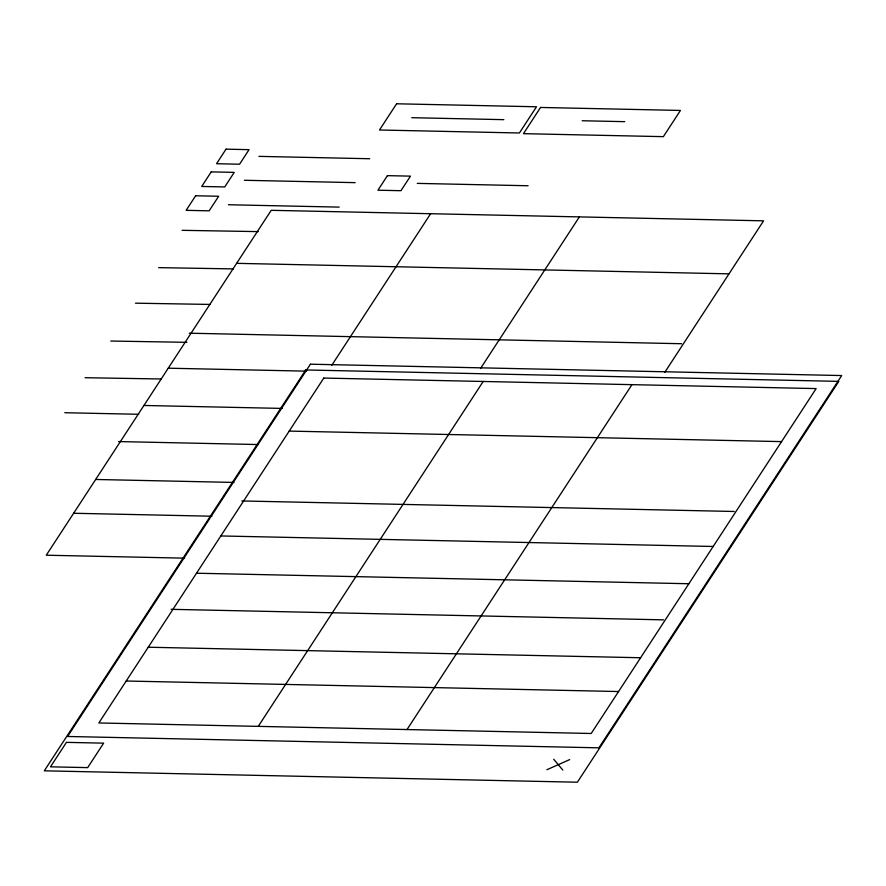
<?xml version="1.0" encoding="UTF-8"?>
<svg xmlns="http://www.w3.org/2000/svg" width="886" height="886" viewBox="0 0 886 886"><rect width="100%" height="100%" fill="white"/><g stroke="black" fill="none" stroke-linecap="round" stroke-linejoin="round"><path stroke-width="1.33" d="M331.741 365.331L430.618 213.725M480.511 368.51L579.389 216.893M258.258 726.365L483.191 381.478M407.017 729.543L631.962 384.646M664.699 372.452L763.577 220.835L271.216 210.314L46.271 555.212L184.576 558.158M546.895 769.746L569.676 759.601M182.073 230.327L258.203 231.611M158.638 267.638L233.383 268.901M135.458 303.178L210.203 304.441M110.761 341.044L186.891 342.328M85.056 377.713L161.186 378.986M582.157 120.751L624.708 121.659M411.757 117.694L503.857 119.665M258.911 156.368L369.728 158.738M417.273 183.38L528.1 185.75M244.348 180.279L355.153 182.649M228.389 204.744L339.194 207.114M236.651 263.341L729.001 273.852M189.272 333.202L681.633 343.724M168.251 368.199L306.556 371.156M143.953 405.467L282.257 408.413M64.789 412.721L138.67 414.294M289.213 431.094L781.563 441.616M118.602 441.571L258.28 444.55M95.688 479.47L233.982 482.427M241.845 500.955L734.206 511.477M73.649 513.26L211.942 516.217M220.824 535.952L713.175 546.474M196.526 573.22L688.876 583.741M171.164 609.324L663.525 619.846M148.25 647.223L640.6 657.744M126.222 681.013L618.572 691.534M553.728 759.258L562.832 770.089M195.64 195.773L186.138 210.336L209.151 210.824L218.654 196.26L195.64 195.773M211.211 171.884L201.72 186.448L224.745 186.935L234.236 172.371L211.211 171.884M226.03 149.158L216.538 163.722L239.563 164.22L249.055 149.656L226.03 149.158M396.596 103.784L379.496 129.998L519.406 132.989L536.506 106.774L396.596 103.784M387.437 175.649L377.934 190.213L400.959 190.7L410.462 176.137L387.437 175.649M305.736 369.971L44.3 770.82L577.373 782.216L838.809 381.368L305.736 369.971M310.399 364.201L67.602 736.476L598.903 747.828L841.7 375.553L310.399 364.201M66.45 742.357L50.491 766.822L87.681 767.619L103.64 743.144L66.45 742.357M323.789 378.067L98.844 722.965L591.206 733.486L816.15 388.589L323.789 378.067M540.549 107.45L523.46 133.664L663.37 136.654L680.459 110.44L540.549 107.45"/></g></svg>
